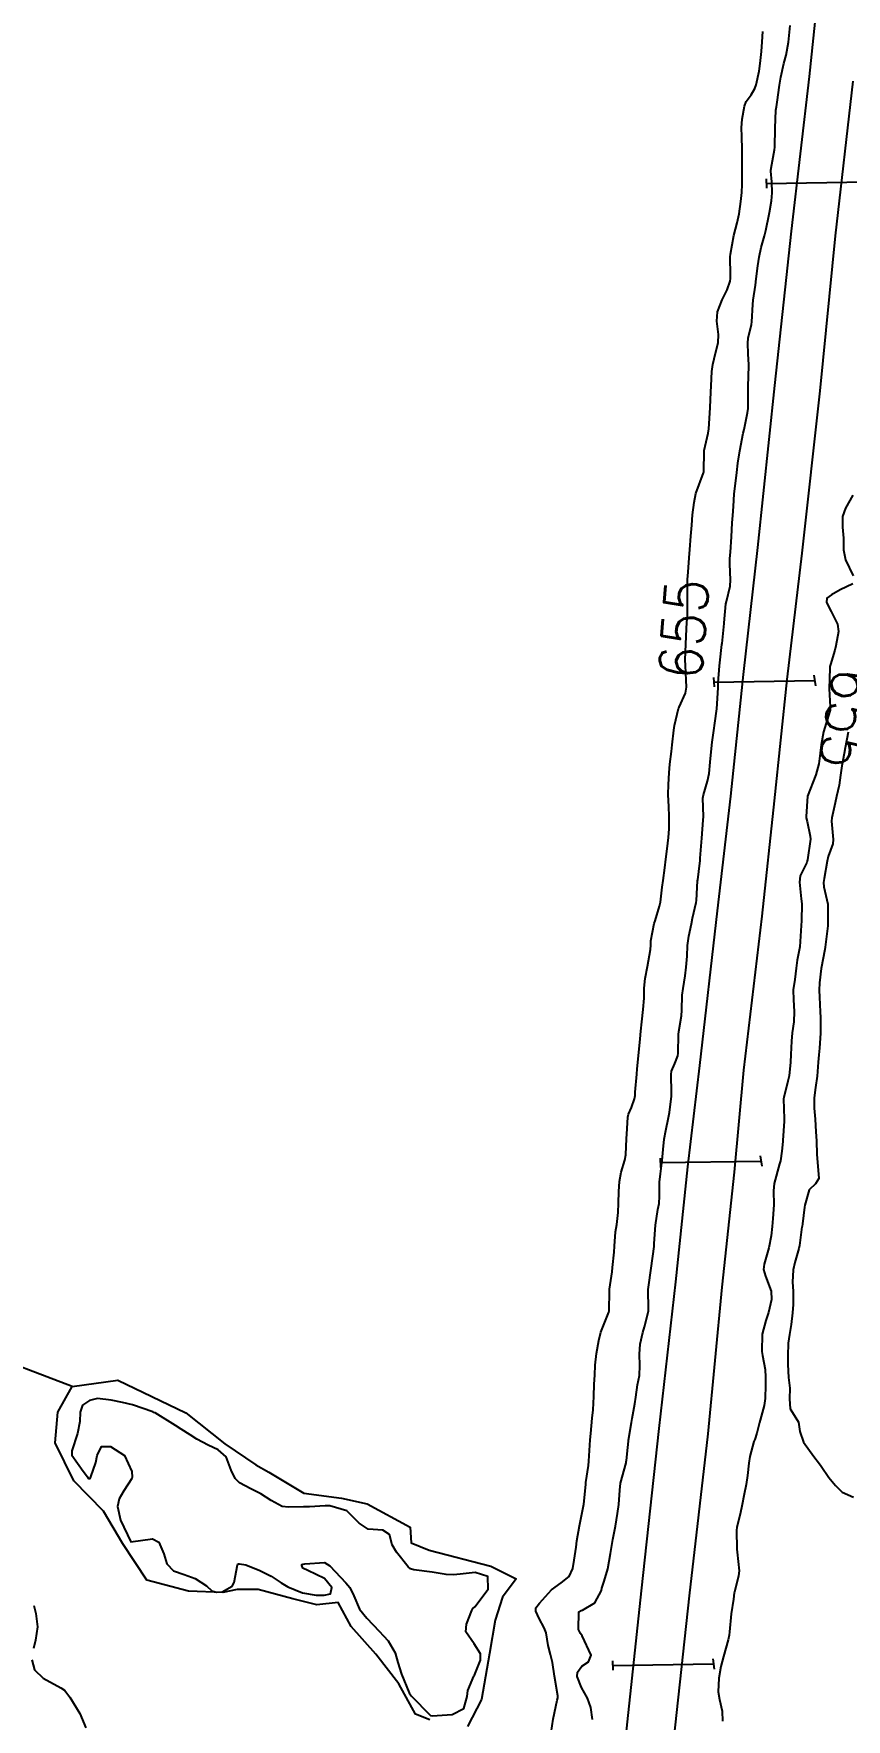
# Model space of a CAD drawing. Header units: metres. Extents: x 292545 to 299085, y 7450245 to 7463078.
# Drawn here: x 296612.1 to 296687.5, y 7460952 to 7461108.6 of the extents above; entities that cross this region are included whole.
import ezdxf
from ezdxf.enums import TextEntityAlignment as Align

# ---------------------------------------------------------------- set-up
doc = ezdxf.new("R2010")
doc.units = ezdxf.units.M
for name, color, linetype in [('Cotas', 45, 'Continuous'), ('Curvas de Nivel 1m', 11, 'Continuous'), ('Curvas de Nivel 5m', 15, 'Continuous'), ('Hidrografia', 140, 'Continuous'), ('Linha Férrea', 20, 'Continuous'), ('Pórtico', 62, 'Continuous')]:
    doc.layers.add(name, color=color, linetype=linetype)
doc.styles.add('Style-STANDARD', font='STANDARD.shx')

msp = doc.modelspace()

# ---------------------------------------------------------------- linework, layer by layer
at = {"layer": 'Curvas de Nivel 1m', "elevation": 656, "flags": 128}
for points in [[(296663.98, 7460951.97), (296663.81, 7460953.1), (296663.51, 7460953.97), (296662.96, 7460954.95), (296662.56, 7460955.98), (296662.57, 7460956.39), (296662.98, 7460956.94), (296663.62, 7460957.34), (296663.85, 7460957.97), (296663.01, 7460959.74), (296662.86, 7460959.98), (296662.67, 7460960.33), (296662.72, 7460961.98), (296662.94, 7460962.09), (296663.04, 7460962.12), (296664.21, 7460962.81), (296664.8, 7460963.96), (296664.86, 7460964.17), (296665.07, 7460964.83), (296665.4, 7460965.96), (296665.65, 7460967.41), (296665.73, 7460967.95), (296665.88, 7460968.71), (296666.13, 7460969.95), (296666.3, 7460971.1), (296666.41, 7460971.94), (296666.52, 7460973.29), (296666.59, 7460973.94), (296667.09, 7460975.82), (296667.12, 7460975.93), (296667.14, 7460976), (296667.21, 7460976.66), (296667.32, 7460977.84), (296667.33, 7460977.93), (296667.61, 7460979.56), (296667.67, 7460979.93), (296667.9, 7460981.29), (296667.99, 7460981.92), (296668.16, 7460983.05), (296668.34, 7460983.92), (296668.38, 7460984.85), (296668.34, 7460985.92), (296668.41, 7460986.84), (296668.66, 7460987.92), (296668.82, 7460988.45), (296669.17, 7460989.91), (296669.19, 7460990.09), (296669.16, 7460991.91), (296669.17, 7460992.13), (296669.42, 7460993.91), (296669.7, 7460995.91), (296669.72, 7460996.18), (296669.82, 7460997.9), (296670.05, 7460999.34), (296670.17, 7460999.9), (296670.2, 7461000.6), (296670.19, 7461001.9), (296670.28, 7461002.65), (296670.45, 7461003.9), (296670.53, 7461004.91), (296670.64, 7461005.89), (296670.79, 7461006.67), (296671.04, 7461007.89), (296671.12, 7461008.35), (296671.31, 7461009.88), (296671.32, 7461010.18), (296671.27, 7461011.88), (296671.32, 7461012.2), (296671.64, 7461012.9), (296671.91, 7461013.62), (296671.94, 7461013.88), (296671.97, 7461015.59), (296672, 7461015.88), (296672.25, 7461017.33), (296672.29, 7461017.87), (296672.32, 7461019.27), (296672.39, 7461019.87), (296672.57, 7461021.04), (296672.68, 7461021.87), (296672.76, 7461022.88), (296672.8, 7461023.87), (296672.93, 7461024.73), (296673.16, 7461025.87), (296673.27, 7461026.41), (296673.6, 7461027.86), (296673.63, 7461028.05), (296673.74, 7461029.86), (296673.75, 7461029.96), (296673.86, 7461030.73), (296673.97, 7461031.76), (296673.98, 7461031.86), (296673.99, 7461031.97), (296674.12, 7461033.85), (296674.26, 7461035.5), (296674.28, 7461035.85), (296674.24, 7461037.54), (296674.29, 7461037.85), (296674.67, 7461039.13), (296674.8, 7461039.84), (296674.91, 7461040.91), (296674.99, 7461041.84), (296675.08, 7461042.76), (296675.24, 7461043.84), (296675.34, 7461044.51), (296675.52, 7461045.84), (296675.56, 7461046.31), (296675.64, 7461047.83), (296675.66, 7461048.25), (296675.76, 7461049.83), (296675.79, 7461050.13), (296676, 7461051.83), (296676.01, 7461051.92), (296676.12, 7461052.86), (296676.2, 7461053.76), (296676.21, 7461053.83), (296676.37, 7461055.61), (296676.41, 7461055.83), (296676.75, 7461057.25), (296676.78, 7461057.82), (296676.73, 7461059.29), (296676.74, 7461059.82), (296676.8, 7461060.41), (296676.9, 7461061.82), (296676.95, 7461063.11), (296677.01, 7461063.82), (296677.07, 7461064.63), (296677.14, 7461065.82), (296677.26, 7461066.79), (296677.39, 7461067.81), (296677.47, 7461068.65), (296677.65, 7461069.81), (296677.98, 7461071.45), (296678.06, 7461071.8), (296678.36, 7461073.34), (296678.43, 7461073.74), (296678.43, 7461073.8), (296678.45, 7461075.74), (296678.45, 7461075.8), (296678.5, 7461077.71), (296678.5, 7461077.8), (296678.43, 7461078.83), (296678.4, 7461079.8), (296678.45, 7461080.27), (296678.73, 7461081.53), (296678.77, 7461081.8), (296678.87, 7461083.4), (296678.91, 7461083.8), (296679.11, 7461085.19), (296679.18, 7461085.79), (296679.33, 7461086.99), (296679.47, 7461087.79), (296679.64, 7461088.69), (296679.94, 7461089.79), (296680.08, 7461090.26), (296680.39, 7461091.78), (296680.42, 7461091.94), (296680.6, 7461093.02), (296680.66, 7461093.78), (296680.62, 7461094.78), (296680.53, 7461095.78), (296680.54, 7461095.88), (296680.64, 7461096.4), (296680.87, 7461097.78), (296680.9, 7461098.02), (296680.95, 7461099.78), (296681.02, 7461101.45), (296681.06, 7461101.77), (296681.13, 7461102.2), (296681.35, 7461103.77), (296681.47, 7461104.51), (296681.74, 7461105.77), (296681.95, 7461106.57), (296682.18, 7461107.76), (296682.33, 7461109.3)], [(296688.15, 7461065.69), (296687.46, 7461064.5), (296687.21, 7461063.7), (296687.21, 7461062.72), (296687.29, 7461061.7), (296687.3, 7461060.61), (296687.48, 7461059.7), (296688.18, 7461058.2)], [(296688.17, 7461057.46), (296686.98, 7461056.89), (296686.16, 7461056.44), (296685.74, 7461056.13), (296685.7, 7461055.71), (296686.14, 7461054.9), (296686.73, 7461053.7), (296686.81, 7461053.02), (296686.59, 7461051.71), (296686.5, 7461051.31), (296686.09, 7461049.96), (296686.02, 7461049.77), (296686.01, 7461049.71), (296686.01, 7461049.64), (296685.97, 7461047.71), (296686.04, 7461046.03), (296686.05, 7461045.71), (296686.05, 7461045.69), (296686.03, 7461045.63), (296685.43, 7461043.72), (296685.22, 7461042.5), (296685.13, 7461041.72), (296684.99, 7461040.74), (296684.73, 7461039.73), (296683.94, 7461037.74), (296683.81, 7461035.84), (296683.82, 7461035.74), (296683.91, 7461035.37), (296684.19, 7461034.03), (296684.21, 7461033.74), (296683.94, 7461031.81), (296683.93, 7461031.74), (296683.92, 7461031.7), (296683.87, 7461031.58), (296683.26, 7461030.33), (296683.19, 7461029.75), (296683.37, 7461028.2), (296683.41, 7461027.74), (296683.39, 7461026.15), (296683.37, 7461025.74), (296683.28, 7461024.24), (296683.22, 7461023.75), (296683, 7461022.51), (296682.9, 7461021.75), (296682.77, 7461020.72), (296682.63, 7461019.75), (296682.64, 7461018.83), (296682.72, 7461017.75), (296682.68, 7461016.77), (296682.52, 7461015.75), (296682.46, 7461014.97), (296682.41, 7461013.75), (296682.37, 7461013.03), (296682.23, 7461011.75), (296682.12, 7461011.26), (296681.74, 7461009.76), (296681.72, 7461009.64), (296681.79, 7461007.76), (296681.78, 7461007.55), (296681.66, 7461005.76), (296681.65, 7461005.67), (296681.55, 7461004.76), (296681.43, 7461003.87), (296681.41, 7461003.76), (296681.34, 7461003.58), (296680.84, 7461001.77), (296680.8, 7461001.07), (296680.82, 7460999.77), (296680.74, 7460998.5), (296680.67, 7460997.77), (296680.57, 7460996.89), (296680.37, 7460995.78), (296679.92, 7460994.27), (296679.86, 7460993.78), (296680.04, 7460993.15), (296680.58, 7460991.77), (296680.6, 7460990.99), (296680.33, 7460989.78), (296680.09, 7460989.05), (296679.73, 7460987.78), (296679.71, 7460986.17), (296679.77, 7460985.78), (296680.01, 7460984.48), (296680.06, 7460983.78), (296680.06, 7460983.02), (296680.03, 7460981.78), (296679.92, 7460981.13), (296679.54, 7460979.79), (296679.48, 7460979.55), (296679.24, 7460978.57), (296679.04, 7460977.99), (296678.97, 7460977.79), (296678.6, 7460976.41), (296678.49, 7460975.8), (296678.36, 7460974.63), (296678.24, 7460973.8), (296678.07, 7460972.9), (296677.86, 7460971.8), (296677.73, 7460971.22), (296677.38, 7460969.81), (296677.35, 7460969.58), (296677.38, 7460967.81), (296677.4, 7460967.51), (296677.6, 7460965.8), (296677.55, 7460965.33), (296677.16, 7460963.81), (296677.14, 7460963.73), (296677.06, 7460963.17), (296676.86, 7460961.81), (296676.71, 7460960.13), (296676.67, 7460959.82), (296676.58, 7460959.39), (296676.16, 7460957.82), (296675.91, 7460956.9), (296675.7, 7460955.83), (296675.66, 7460954.54), (296675.77, 7460953.83), (296676.02, 7460952.75), (296676.05, 7460951.83)]]:
    msp.add_lwpolyline(points, dxfattribs=at)
at = {"layer": 'Curvas de Nivel 1m', "elevation": 654, "flags": 128}
msp.add_lwpolyline([(296623.25, 7460980.5), (296623.15, 7460980.55), (296621.26, 7460981.2), (296620.34, 7460981.42), (296619.27, 7460981.65), (296618, 7460981.78), (296617.27, 7460981.62), (296616.61, 7460981.18), (296616.41, 7460980.53), (296616.37, 7460979.66), (296616.14, 7460978.54), (296615.62, 7460976.94), (296615.63, 7460976.54), (296616.66, 7460975.06), (296617.07, 7460974.52), (296617.11, 7460974.45), (296617.18, 7460974.35), (296617.33, 7460974.37), (296617.38, 7460974.52), (296617.86, 7460975.86), (296617.99, 7460976.51), (296618.38, 7460977.35), (296619.22, 7460977.33), (296620.52, 7460976.49), (296621.19, 7460975.01), (296621.22, 7460974.48), (296621.18, 7460974.35), (296620.44, 7460973.22), (296620.03, 7460972.49), (296619.87, 7460971.77), (296620.13, 7460970.49), (296621.11, 7460968.48), (296623.12, 7460968.77), (296623.69, 7460968.44), (296624.18, 7460967.36), (296624.46, 7460966.44), (296625.08, 7460965.79), (296626.06, 7460965.44), (296627.07, 7460965.07), (296628.13, 7460964.39), (296628.61, 7460963.93), (296629.06, 7460963.81), (296629.59, 7460963.84), (296630.52, 7460964.37), (296630.71, 7460964.72), (296631.02, 7460966.36), (296631.04, 7460966.42), (296631.09, 7460966.45), (296631.19, 7460966.45), (296631.77, 7460966.35), (296633.08, 7460965.81), (296634.12, 7460965.28), (296635.07, 7460964.67), (296635.68, 7460964.3), (296637.06, 7460963.75), (296638.32, 7460963.54), (296639.06, 7460963.52), (296639.65, 7460963.66), (296639.78, 7460964.25), (296639.08, 7460965.07), (296637.54, 7460965.83), (296637.09, 7460966.04), (296636.97, 7460966.29), (296636.99, 7460966.39), (296637.09, 7460966.42), (296637.26, 7460966.45), (296639.1, 7460966.57), (296639.57, 7460966.26), (296641.07, 7460964.68), (296641.44, 7460964.24), (296641.81, 7460963.47), (296642.34, 7460962.23), (296643.03, 7460961.38), (296644.18, 7460960.2), (296644.57, 7460959.76), (296645, 7460959.29), (296645.66, 7460958.18), (296645.9, 7460957.27), (296646.25, 7460956.18), (296646.95, 7460954.47), (296647.13, 7460954.17), (296648.93, 7460952.36), (296649.09, 7460952.31), (296650.93, 7460952.44), (296652.03, 7460953.01), (296652.35, 7460954.11), (296652.4, 7460954.66), (296652.97, 7460956), (296653.01, 7460956.06), (296653.03, 7460956.1), (296653.58, 7460957.5), (296653.57, 7460958.09), (296653, 7460959.01), (296652.22, 7460960.11), (296652.29, 7460960.84), (296652.78, 7460962.1), (296652.87, 7460962.28), (296653.05, 7460962.44), (296654.29, 7460964.08), (296654.25, 7460965.26), (296653.08, 7460965.63), (296651.7, 7460965.49), (296651.08, 7460965.43), (296650.4, 7460965.45), (296649.08, 7460965.65), (296647.37, 7460965.88), (296647.09, 7460965.98), (296646.85, 7460966.17), (296645.77, 7460967.52), (296645.38, 7460968.19), (296645.12, 7460969.17), (296644.5, 7460969.57), (296643.13, 7460969.65), (296642.31, 7460970.23), (296641.15, 7460971.37), (296639.59, 7460971.82), (296639.16, 7460971.83), (296637.69, 7460971.74), (296637.15, 7460971.72), (296635.75, 7460971.71), (296635.15, 7460971.75), (296634.12, 7460972.32), (296633.17, 7460972.93), (296632.24, 7460973.41), (296631.18, 7460973.95), (296630.78, 7460974.36), (296630.43, 7460975.13), (296629.96, 7460976.37), (296629.21, 7460977.02), (296628.29, 7460977.46), (296627.23, 7460978.01), (296626.62, 7460978.42), (296625.78, 7460978.96), (296625.24, 7460979.29), (296623.35, 7460980.45)], close=True, dxfattribs=at)
at = {"layer": 'Curvas de Nivel 5m', "elevation": 655, "flags": 128}
for points in [[(296660.14, 7460950.77), (296660.32, 7460952.01), (296660.71, 7460953.78), (296660.76, 7460954), (296660.76, 7460954.19), (296660.45, 7460956.01), (296660.26, 7460957.29), (296660.07, 7460958.01), (296659.85, 7460958.86), (296659.67, 7460960.02), (296659.5, 7460960.5), (296659.03, 7460961.37), (296658.72, 7460962.03), (296658.72, 7460962.36), (296659.05, 7460962.8), (296660.18, 7460964.01), (296661.07, 7460964.68), (296661.82, 7460965.25), (296662.15, 7460965.99), (296662.29, 7460966.79), (296662.47, 7460967.99), (296662.53, 7460968.57), (296662.77, 7460969.98), (296662.83, 7460970.29), (296663.16, 7460971.98), (296663.36, 7460973.8), (296663.37, 7460973.98), (296663.61, 7460975.57), (296663.64, 7460975.98), (296663.73, 7460977.47), (296663.76, 7460977.97), (296663.81, 7460978.55), (296663.96, 7460979.97), (296664.03, 7460980.74), (296664.09, 7460981.97), (296664.13, 7460983.13), (296664.18, 7460983.97), (296664.23, 7460984.89), (296664.34, 7460985.96), (296664.56, 7460987.18), (296664.75, 7460987.96), (296665.37, 7460989.49), (296665.5, 7460989.82), (296665.53, 7460989.95), (296665.55, 7460991.79), (296665.56, 7460991.95), (296665.8, 7460993.56), (296665.85, 7460993.95), (296665.99, 7460995.4), (296666.03, 7460995.94), (296666.13, 7460997.27), (296666.23, 7460997.94), (296666.36, 7460999.06), (296666.39, 7460999.94), (296666.42, 7461001.02), (296666.48, 7461001.94), (296666.64, 7461002.82), (296666.97, 7461003.94), (296667.06, 7461004.42), (296667.15, 7461005.93), (296667.17, 7461006.33), (296667.26, 7461007.93), (296667.32, 7461008.2), (296667.6, 7461008.81), (296667.89, 7461009.64), (296667.93, 7461009.93), (296667.94, 7461010.25), (296668.09, 7461011.92), (296668.13, 7461012.42), (296668.27, 7461013.92), (296668.39, 7461015.21), (296668.46, 7461015.92), (296668.56, 7461016.78), (296668.69, 7461017.92), (296668.77, 7461018.97), (296668.79, 7461019.91), (296668.86, 7461020.79), (296669.08, 7461021.91), (296669.37, 7461023.51), (296669.39, 7461023.91), (296669.4, 7461024.29), (296669.72, 7461025.9), (296669.81, 7461026.15), (296670.21, 7461027.51), (296670.28, 7461027.9), (296670.46, 7461029.27), (296670.54, 7461029.89), (296670.69, 7461031.07), (296670.78, 7461031.89), (296670.91, 7461032.86), (296671.05, 7461033.89), (296671.1, 7461034.69), (296671.1, 7461035.89), (296671.06, 7461036.75), (296671.02, 7461037.89), (296671.03, 7461038.81), (296671.1, 7461039.89), (296671.16, 7461040.7), (296671.3, 7461041.89), (296671.38, 7461042.51), (296671.54, 7461043.88), (296671.6, 7461044.3), (296671.98, 7461045.88), (296671.99, 7461045.92), (296672.03, 7461045.99), (296672.62, 7461047.3), (296672.72, 7461047.87), (296672.69, 7461048.5), (296672.61, 7461049.87), (296672.6, 7461050.39), (296672.65, 7461051.87), (296672.71, 7461053.29), (296672.75, 7461053.87), (296672.79, 7461054.52), (296672.8, 7461055.87), (296672.79, 7461057.26), (296672.81, 7461057.87), (296672.87, 7461058.55), (296672.96, 7461059.87), (296673.01, 7461060.66), (296673.11, 7461061.87), (296673.19, 7461062.91), (296673.28, 7461063.86), (296673.42, 7461065.02), (296673.58, 7461065.86), (296674.29, 7461067.77), (296674.32, 7461067.83), (296674.32, 7461067.85), (296674.35, 7461069.82), (296674.35, 7461069.85), (296674.72, 7461071.46), (296674.78, 7461071.85), (296674.89, 7461073.32), (296674.91, 7461073.84), (296674.97, 7461075.26), (296674.99, 7461075.84), (296675.07, 7461077.18), (296675.15, 7461077.84), (296675.39, 7461078.87), (296675.64, 7461079.84), (296675.67, 7461080.62), (296675.53, 7461081.84), (296675.58, 7461082.73), (296676.01, 7461083.83), (296676.18, 7461084.14), (296676.5, 7461084.75), (296676.77, 7461085.56), (296676.81, 7461085.83), (296676.81, 7461086.12), (296676.76, 7461087.83), (296676.78, 7461088.07), (296677.11, 7461089.82), (296677.41, 7461090.98), (296677.6, 7461091.81), (296677.77, 7461092.98), (296677.84, 7461093.81), (296677.87, 7461094.55), (296677.88, 7461095.81), (296677.89, 7461097.05), (296677.87, 7461097.81), (296677.85, 7461098.99), (296677.83, 7461099.81), (296677.87, 7461100.62), (296678.09, 7461101.81), (296678.25, 7461102.26), (296678.71, 7461102.88), (296679.06, 7461103.45), (296679.17, 7461103.8), (296679.46, 7461105.07), (296679.56, 7461105.79), (296679.66, 7461106.89), (296679.73, 7461107.79), (296679.8, 7461108.77)], [(296687.71, 7461043.69), (296687.44, 7461042.24), (296687.35, 7461041.7), (296687.12, 7461040.55), (296687.01, 7461039.7), (296686.9, 7461038.75), (296686.65, 7461037.7), (296686.51, 7461037.13), (296686.2, 7461035.71), (296686.19, 7461035.43), (296686.33, 7461033.71), (296686.29, 7461033.3), (296685.88, 7461032.13), (296685.76, 7461031.71), (296685.48, 7461030.09), (296685.43, 7461029.72), (296685.45, 7461029.33), (296685.82, 7461027.71), (296685.82, 7461025.71), (296685.82, 7461025.69), (296685.79, 7461025.46), (296685.6, 7461023.71), (296685.56, 7461023.51), (296685.2, 7461021.72), (296685.06, 7461020.39), (296685.04, 7461019.72), (296685.06, 7461019.06), (296685.13, 7461017.72), (296685.15, 7461017.17), (296685.16, 7461015.72), (296685.05, 7461014.33), (296685, 7461013.72), (296684.95, 7461013.03), (296684.83, 7461011.72), (296684.68, 7461010.67), (296684.55, 7461009.73), (296684.55, 7461008.77), (296684.66, 7461007.73), (296684.73, 7461006.57), (296684.77, 7461005.73), (296684.82, 7461004.45), (296684.89, 7461003.73), (296685.01, 7461002.23), (296684.68, 7461001.73), (296684.09, 7461001.16), (296683.7, 7460999.74), (296683.68, 7460999.55), (296683.47, 7460998.02), (296683.44, 7460997.77), (296683.43, 7460997.74), (296683.19, 7460996), (296683.14, 7460995.74), (296682.76, 7460994.41), (296682.6, 7460993.75), (296682.55, 7460992.6), (296682.63, 7460991.75), (296682.62, 7460990.51), (296682.54, 7460989.75), (296682.44, 7460988.66), (296682.28, 7460987.75), (296682.16, 7460986.93), (296682.13, 7460985.75), (296682.13, 7460984.94), (296682.19, 7460983.75), (296682.3, 7460982.74), (296682.28, 7460981.75), (296682.35, 7460980.84), (296683.03, 7460979.74), (296683.11, 7460979.6), (296683.24, 7460978.72), (296683.59, 7460977.74), (296684.54, 7460976.4), (296685.07, 7460975.72), (296685.2, 7460975.52), (296685.93, 7460974.45), (296686.56, 7460973.7), (296687.17, 7460973.09), (296688.23, 7460972.62)], [(296612.08, 7460962.58), (296612.28, 7460961.83), (296612.42, 7460960.58), (296612.24, 7460959.35), (296612.07, 7460958.58)], [(296611.91, 7460957.52), (296612.15, 7460956.58), (296612.96, 7460955.82), (296614.59, 7460954.92), (296614.94, 7460954.69), (296615.08, 7460954.55), (296615.45, 7460954.04), (296616.38, 7460952.54), (296616.91, 7460951.22)]]:
    msp.add_lwpolyline(points, dxfattribs=at)
at = {"layer": 'Hidrografia'}
for points in [[(296615.64, 7460982.91), (296606.86, 7460986.25), (296601.83, 7460992.59), (296596.39, 7461001.4), (296584.46, 7461005.22), (296580.41, 7461009.56), (296580.77, 7461012.71), (296582.56, 7461019.12), (296582.56, 7461026.72), (296583.16, 7461034.32), (296585.84, 7461041.98), (296586.96, 7461048.36), (296588.86, 7461054.49), (296591.11, 7461059.59), (296593.18, 7461070.87), (296582.38, 7461074.67), (296574.6, 7461080.54), (296567.68, 7461084.77), (296561.54, 7461086.84), (296555.92, 7461087.87), (296551.86, 7461087.44), (296549.94, 7461085.96), (296547.58, 7461081.61)], [(296648.87, 7460951.96), (296647.53, 7460952.48), (296645.98, 7460955.29), (296643.85, 7460958.04), (296641.55, 7460960.62), (296640.35, 7460962.86), (296638.39, 7460962.63), (296636.15, 7460963.2), (296632.94, 7460964.06), (296630.99, 7460964.06), (296629.66, 7460963.78), (296626.45, 7460963.89), (296622.6, 7460964.92), (296620.35, 7460968.29), (296618.57, 7460971.33), (296615.81, 7460974.14), (296614.09, 7460977.69), (296614.32, 7460980.51), (296615.64, 7460982.91), (296619.89, 7460983.49), (296626.21, 7460980.45), (296629.83, 7460977.58), (296632.7, 7460975.63), (296633.91, 7460974.94), (296637.18, 7460972.99), (296640.68, 7460972.53), (296643.04, 7460972.02), (296647.06, 7460969.84), (296647.13, 7460968.39), (296648.8, 7460967.7), (296654.54, 7460966.21), (296656.89, 7460965.06), (296655.63, 7460963.34), (296654.94, 7460961.22), (296654.42, 7460958.12), (296653.68, 7460953.85), (296652.36, 7460951.33)]]:
    msp.add_lwpolyline(points, dxfattribs=at)
at = {"layer": 'Linha Férrea', "linetype": 'Continuous'}
for points in [[(296685.3, 7461116.2), (296684.1, 7461104.59), (296682.44, 7461090.2), (296680.87, 7461075.89), (296679.29, 7461060.84), (296677.96, 7461049.03), (296676.78, 7461037.73), (296675.55, 7461027.1), (296673.92, 7461012.72), (296672.81, 7461003.32), (296671.68, 7460992.62), (296670.15, 7460979.02), (296668.51, 7460963.93), (296666.75, 7460947.71)], [(296688.16, 7461104.14), (296686.51, 7461089.77), (296685.09, 7461075.39), (296683.43, 7461060.3), (296682.03, 7461048.58), (296680.85, 7461037.3), (296679.69, 7461026.59), (296677.99, 7461012.29), (296677.14, 7461002.8), (296676, 7460992.13), (296674.7, 7460978.51), (296672.96, 7460963.47), (296671.19, 7460947.21)]]:
    msp.add_lwpolyline(points, dxfattribs=at)
at = {"layer": 'Pórtico'}
for points in [[(296680.1, 7461095.07), (296680.14, 7461094.2)], [(296680.12, 7461094.64), (296689.48, 7461094.79)], [(296684.54, 7461048.96), (296684.68, 7461048)], [(296675.23, 7461048.76), (296675.27, 7461047.89)], [(296675.25, 7461048.33), (296684.61, 7461048.48)], [(296670.25, 7461004.13), (296670.29, 7461003.26)], [(296670.27, 7461003.7), (296679.63, 7461003.85)], [(296679.56, 7461004.33), (296679.7, 7461003.36)], [(296665.83, 7460957.43), (296665.87, 7460956.56)], [(296665.85, 7460956.99), (296675.21, 7460957.15)], [(296675.14, 7460957.63), (296675.28, 7460956.66)]]:
    msp.add_lwpolyline(points, dxfattribs=at)

# ---------------------------------------------------------------- texts
at = {"layer": 'Cotas', "style": 'Style-STANDARD'}
for rotation, p in [(85.6634, (296672.45, 7461053.26, 655)), (261.4401, (296687.68, 7461044.93, 655))]:
    msp.add_text('655', height=4, rotation=rotation, dxfattribs=at).set_placement(p, align=Align.MIDDLE_CENTER)

doc.saveas('drawing.dxf')
